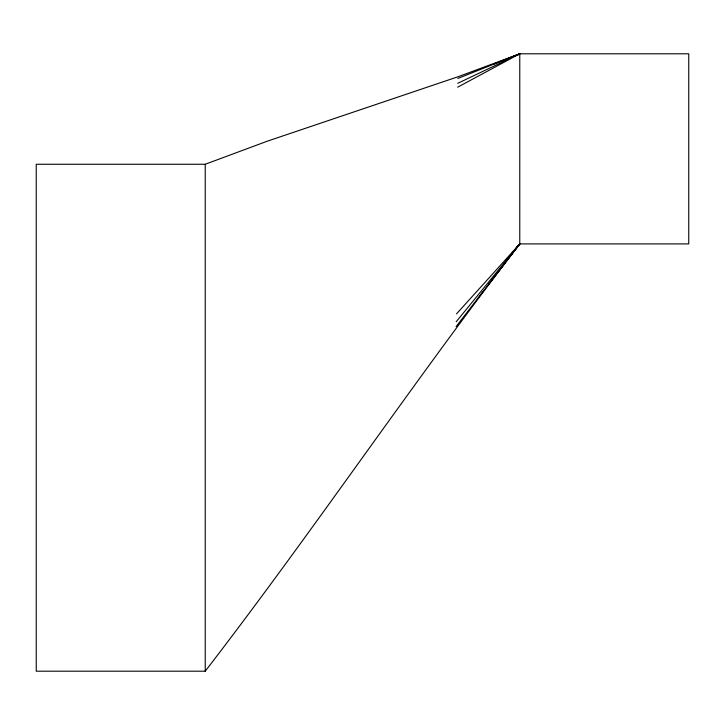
<?xml version="1.0" encoding="UTF-8"?>
<svg xmlns="http://www.w3.org/2000/svg" width="725" height="725" viewBox="0 0 725 725"><rect width="100%" height="100%" fill="white"/><g stroke="black" fill="none" stroke-linecap="round" stroke-linejoin="round"><path stroke-width="1.09" d="M457.819 78.463L519.771 53.804L519.771 243.899C411.773 384.005 313.227 531.09 205.229 671.196L36.25 671.196L36.25 164.258L205.229 164.258L267.181 141.23L457.819 76.832L519.771 53.804L688.75 53.804L688.75 243.899L519.771 243.899L456.523 313.871M456.088 326.631L519.771 243.899L516.1 248.186M477.394 298.99L478.763 297.214M480.131 295.438L482.859 291.885M489.013 283.883L496.534 274.113M497.903 272.337L519.771 243.899L456.233 321.728M509.095 256.985L519.771 243.899M517.858 54.946L519.771 53.804L493.489 64.271M457.656 87.19L519.771 53.804L457.738 83.321M514.678 56.224L519.771 53.804M205.229 164.258L205.229 671.196"/></g></svg>
